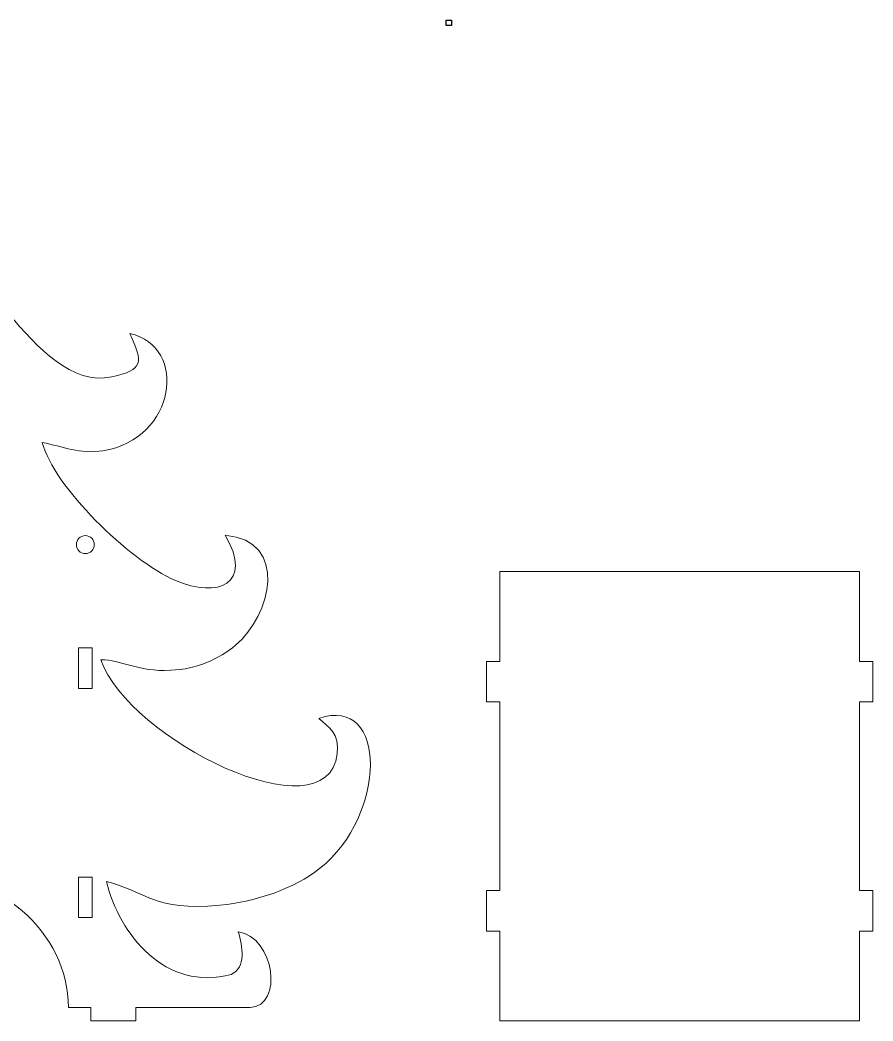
# Model space of a CAD drawing. Header units: millimetres. Extents: x -321 to 337, y -126 to 321.
# Drawn here: x 147.2 to 337, y 74.5 to 297.2 of the extents above; entities that cross this region are included whole.
import ezdxf

# ---------------------------------------------------------------- set-up
doc = ezdxf.new("R2010")
doc.units = ezdxf.units.MM
doc.header["$MEASUREMENT"] = 0
doc.header["$XCLIPFRAME"] = 0
doc.layers.add('layer 1', color=7, linetype='Continuous')
picture_1 = doc.add_image_def('image1.jpg', size_in_pixel=(6242, 6242))
picture_2 = doc.add_image_def('image2.jpg', size_in_pixel=(6242, 6242))
picture_3 = doc.add_image_def('image3.jpg', size_in_pixel=(6242, 6242))

msp = doc.modelspace()

# ---------------------------------------------------------------- linework, layer by layer
at = {"layer": 'layer 1', "color": 142, "lineweight": 9}
for points, knots in [([(162.983, 77.4578), (162.983, 77.4578), (162.983, 74.4578), (162.983, 74.4578), (162.983, 74.4578), (162.983, 74.4578), (172.983, 74.4578), (172.983, 74.4578), (172.983, 74.4578), (172.983, 74.4578), (172.983, 77.4578), (172.983, 77.4578), (172.983, 77.4578), (172.983, 77.4578), (198.3907, 77.4578), (198.3907, 77.4578), (198.3907, 77.4578), (205.8536, 77.6993), (203.8965, 93.1218), (195.7585, 94.3078), (195.7585, 94.3078), (196.7321, 91.0991), (197.5678, 86.3569), (194.22, 84.8196), (194.22, 84.8196), (179.5406, 80.8802), (169.3648, 93.6631), (166.4292, 105.5014), (166.4292, 105.5014), (175.5672, 103.2006), (176.8643, 98.8073), (191.6384, 100.2269), (191.6384, 100.2269), (199.9179, 101.0222), (208.2316, 103.9224), (213.8538, 108.3725), (213.8538, 108.3725), (228.8995, 120.2792), (229.0324, 147.0841), (213.6856, 141.7781), (213.6856, 141.7781), (215.9334, 139.8866), (218.3759, 138.4265), (217.802, 133.8789), (217.802, 133.8789), (215.4556, 115.2601), (171.2345, 137.1634), (165.2192, 154.8288), (165.2192, 154.8288), (169.7428, 154.935), (173.1587, 152.0879), (180.772, 152.4799), (180.772, 152.4799), (186.5245, 152.7768), (191.4956, 154.9958), (195.1768, 158.0615), (195.1768, 158.0615), (203.0633, 164.6267), (207.1103, 181.3578), (192.8671, 182.5412), (192.8671, 182.5412), (199.2365, 171.6485), (191.2313, 168.4131), (181.8037, 172.4701), (181.8037, 172.4701), (171.3231, 176.9772), (154.7323, 193.4061), (152.1746, 203.1851), (152.1746, 203.1851), (156.6768, 202.2877), (160.6388, 200.5252), (165.6579, 201.332), (165.6579, 201.332), (181.9441, 203.945), (184.7267, 224.5056), (171.6366, 227.4487), (171.6366, 227.4487), (174.7276, 220.8063), (174.6012, 219.3576), (167.6719, 217.7847), (167.6719, 217.7847), (158.8044, 215.7722), (150.9927, 224.4714), (144.8168, 231.6815), (144.8168, 231.6815), (139.1111, 238.3126), (124.5912, 261.485), (122.983, 287.4578), (122.983, 287.4578), (121.3749, 261.485), (106.8549, 238.3126), (101.1495, 231.6815), (101.1495, 231.6815), (94.9736, 224.4714), (87.1618, 215.7722), (78.2942, 217.7847), (78.2942, 217.7847), (71.365, 219.3576), (71.2384, 220.8063), (74.3296, 227.4487), (74.3296, 227.4487), (61.2393, 224.5056), (64.0221, 203.945), (80.3082, 201.332), (80.3082, 201.332), (85.3274, 200.5252), (89.2894, 202.2877), (93.7913, 203.1851), (93.7913, 203.1851), (91.2339, 193.4061), (74.6431, 176.9772), (64.1625, 172.4701), (64.1625, 172.4701), (54.735, 168.4131), (46.7296, 171.6485), (53.0989, 182.5412), (53.0989, 182.5412), (38.8557, 181.3578), (42.9028, 164.6267), (50.7892, 158.0615), (50.7892, 158.0615), (54.4707, 154.9958), (59.4416, 152.7768), (65.1942, 152.4799), (65.1942, 152.4799), (72.8075, 152.0879), (76.2234, 154.935), (80.7469, 154.8288), (80.7469, 154.8288), (74.7315, 137.1634), (30.5107, 115.2601), (28.1641, 133.8789), (28.1641, 133.8789), (27.5901, 138.4265), (30.0326, 139.8866), (32.2805, 141.7781), (32.2805, 141.7781), (16.9337, 147.0841), (17.0665, 120.2792), (32.1123, 108.3725), (32.1123, 108.3725), (37.7346, 103.9224), (46.0482, 101.0222), (54.3278, 100.2269), (54.3278, 100.2269), (69.1019, 98.8073), (70.3989, 103.2006), (79.5369, 105.5014), (79.5369, 105.5014), (76.6015, 93.6631), (66.4255, 80.8802), (51.7463, 84.8196), (51.7463, 84.8196), (48.3984, 86.3569), (49.2343, 91.0991), (50.2076, 94.3078), (50.2076, 94.3078), (42.0696, 93.1218), (40.1125, 77.6993), (47.5754, 77.4578), (47.5754, 77.4578), (47.5754, 77.4578), (72.983, 77.4578), (72.983, 77.4578), (72.983, 77.4578), (72.983, 77.4578), (72.983, 74.4578), (72.983, 74.4578), (72.983, 74.4578), (72.983, 74.4578), (82.983, 74.4578), (82.983, 74.4578), (82.983, 74.4578), (82.983, 74.4578), (82.983, 77.4578), (82.983, 77.4578), (82.983, 77.4578), (82.983, 77.4578), (87.983, 77.4578), (87.983, 77.4578), (87.983, 77.4578), (87.983, 94.2415), (103.653, 107.8476), (122.983, 107.8476), (122.983, 107.8476), (142.313, 107.8476), (157.983, 94.2415), (157.983, 77.4578), (157.983, 77.4578), (157.983, 77.4578), (162.983, 77.4578), (162.983, 77.4578)], [0, 0, 0, 0, 0.02040816, 0.02040816, 0.02040816, 0.02040816, 0.04081633, 0.04081633, 0.04081633, 0.04081633, 0.06122449, 0.06122449, 0.06122449, 0.06122449, 0.08163265, 0.08163265, 0.08163265, 0.08163265, 0.10204082, 0.10204082, 0.10204082, 0.10204082, 0.12244898, 0.12244898, 0.12244898, 0.12244898, 0.14285714, 0.14285714, 0.14285714, 0.14285714, 0.16326531, 0.16326531, 0.16326531, 0.16326531, 0.18367347, 0.18367347, 0.18367347, 0.18367347, 0.20408163, 0.20408163, 0.20408163, 0.20408163, 0.2244898, 0.2244898, 0.2244898, 0.2244898, 0.24489796, 0.24489796, 0.24489796, 0.24489796, 0.26530612, 0.26530612, 0.26530612, 0.26530612, 0.28571429, 0.28571429, 0.28571429, 0.28571429, 0.30612245, 0.30612245, 0.30612245, 0.30612245, 0.32653061, 0.32653061, 0.32653061, 0.32653061, 0.34693878, 0.34693878, 0.34693878, 0.34693878, 0.36734694, 0.36734694, 0.36734694, 0.36734694, 0.3877551, 0.3877551, 0.3877551, 0.3877551, 0.40816327, 0.40816327, 0.40816327, 0.40816327, 0.42857143, 0.42857143, 0.42857143, 0.42857143, 0.44897959, 0.44897959, 0.44897959, 0.44897959, 0.46938776, 0.46938776, 0.46938776, 0.46938776, 0.48979592, 0.48979592, 0.48979592, 0.48979592, 0.51020408, 0.51020408, 0.51020408, 0.51020408, 0.53061224, 0.53061224, 0.53061224, 0.53061224, 0.55102041, 0.55102041, 0.55102041, 0.55102041, 0.57142857, 0.57142857, 0.57142857, 0.57142857, 0.59183673, 0.59183673, 0.59183673, 0.59183673, 0.6122449, 0.6122449, 0.6122449, 0.6122449, 0.63265306, 0.63265306, 0.63265306, 0.63265306, 0.65306122, 0.65306122, 0.65306122, 0.65306122, 0.67346939, 0.67346939, 0.67346939, 0.67346939, 0.69387755, 0.69387755, 0.69387755, 0.69387755, 0.71428571, 0.71428571, 0.71428571, 0.71428571, 0.73469388, 0.73469388, 0.73469388, 0.73469388, 0.75510204, 0.75510204, 0.75510204, 0.75510204, 0.7755102, 0.7755102, 0.7755102, 0.7755102, 0.79591837, 0.79591837, 0.79591837, 0.79591837, 0.81632653, 0.81632653, 0.81632653, 0.81632653, 0.83673469, 0.83673469, 0.83673469, 0.83673469, 0.85714286, 0.85714286, 0.85714286, 0.85714286, 0.87755102, 0.87755102, 0.87755102, 0.87755102, 0.89795918, 0.89795918, 0.89795918, 0.89795918, 0.91836735, 0.91836735, 0.91836735, 0.91836735, 0.93877551, 0.93877551, 0.93877551, 0.93877551, 0.95918367, 0.95918367, 0.95918367, 0.95918367, 1, 1, 1, 1]), ([(161.7498, 182.4491), (162.8544, 182.4491), (163.7498, 181.5537), (163.7498, 180.4491), (163.7498, 180.4491), (163.7498, 179.3445), (162.8544, 178.4491), (161.7498, 178.4491), (161.7498, 178.4491), (160.6452, 178.4491), (159.7498, 179.3445), (159.7498, 180.4491), (159.7498, 180.4491), (159.7498, 181.5537), (160.6452, 182.4491), (161.7498, 182.4491)], [0, 0, 0, 0, 0.2, 0.2, 0.2, 0.2, 0.4, 0.4, 0.4, 0.4, 0.6, 0.6, 0.6, 0.6, 1, 1, 1, 1]), ([(253.9676, 74.4578), (253.9676, 74.4578), (333.9676, 74.4578), (333.9676, 74.4578), (333.9676, 74.4578), (333.9676, 74.4578), (333.9676, 94.4578), (333.9676, 94.4578), (333.9676, 94.4578), (333.9676, 94.4578), (336.9676, 94.4578), (336.9676, 94.4578), (336.9676, 94.4578), (336.9676, 94.4578), (336.9676, 103.4578), (336.9676, 103.4578), (336.9676, 103.4578), (336.9676, 103.4578), (333.9676, 103.4578), (333.9676, 103.4578), (333.9676, 103.4578), (333.9676, 103.4578), (333.9676, 145.4578), (333.9676, 145.4578), (333.9676, 145.4578), (333.9676, 145.4578), (336.9676, 145.4578), (336.9676, 145.4578), (336.9676, 145.4578), (336.9676, 145.4578), (336.9676, 154.4578), (336.9676, 154.4578), (336.9676, 154.4578), (336.9676, 154.4578), (333.9676, 154.4578), (333.9676, 154.4578), (333.9676, 154.4578), (333.9676, 154.4578), (333.9676, 174.4578), (333.9676, 174.4578), (333.9676, 174.4578), (333.9676, 174.4578), (253.9676, 174.4578), (253.9676, 174.4578), (253.9676, 174.4578), (253.9676, 174.4578), (253.9676, 154.4578), (253.9676, 154.4578), (253.9676, 154.4578), (253.9676, 154.4578), (250.9676, 154.4578), (250.9676, 154.4578), (250.9676, 154.4578), (250.9676, 154.4578), (250.9676, 145.4578), (250.9676, 145.4578), (250.9676, 145.4578), (250.9676, 145.4578), (253.9676, 145.4578), (253.9676, 145.4578), (253.9676, 145.4578), (253.9676, 145.4578), (253.9676, 103.4578), (253.9676, 103.4578), (253.9676, 103.4578), (253.9676, 103.4578), (250.9676, 103.4578), (250.9676, 103.4578), (250.9676, 103.4578), (250.9676, 103.4578), (250.9676, 94.4578), (250.9676, 94.4578), (250.9676, 94.4578), (250.9676, 94.4578), (253.9676, 94.4578), (253.9676, 94.4578), (253.9676, 94.4578), (253.9676, 94.4578), (253.9676, 74.4578), (253.9676, 74.4578)], [0, 0, 0, 0, 0.04761905, 0.04761905, 0.04761905, 0.04761905, 0.0952381, 0.0952381, 0.0952381, 0.0952381, 0.14285714, 0.14285714, 0.14285714, 0.14285714, 0.19047619, 0.19047619, 0.19047619, 0.19047619, 0.23809524, 0.23809524, 0.23809524, 0.23809524, 0.28571429, 0.28571429, 0.28571429, 0.28571429, 0.33333333, 0.33333333, 0.33333333, 0.33333333, 0.38095238, 0.38095238, 0.38095238, 0.38095238, 0.42857143, 0.42857143, 0.42857143, 0.42857143, 0.47619048, 0.47619048, 0.47619048, 0.47619048, 0.52380952, 0.52380952, 0.52380952, 0.52380952, 0.57142857, 0.57142857, 0.57142857, 0.57142857, 0.61904762, 0.61904762, 0.61904762, 0.61904762, 0.66666667, 0.66666667, 0.66666667, 0.66666667, 0.71428571, 0.71428571, 0.71428571, 0.71428571, 0.76190476, 0.76190476, 0.76190476, 0.76190476, 0.80952381, 0.80952381, 0.80952381, 0.80952381, 0.85714286, 0.85714286, 0.85714286, 0.85714286, 0.9047619, 0.9047619, 0.9047619, 0.9047619, 1, 1, 1, 1]), ([(163.2498, 157.4578), (163.2498, 157.4578), (160.2498, 157.4578), (160.2498, 157.4578), (160.2498, 157.4578), (160.2498, 157.4578), (160.2498, 148.4578), (160.2498, 148.4578), (160.2498, 148.4578), (160.2498, 148.4578), (163.2498, 148.4578), (163.2498, 148.4578), (163.2498, 148.4578), (163.2498, 148.4578), (163.2498, 157.4578), (163.2498, 157.4578)], [0, 0, 0, 0, 0.2, 0.2, 0.2, 0.2, 0.4, 0.4, 0.4, 0.4, 0.6, 0.6, 0.6, 0.6, 1, 1, 1, 1]), ([(163.2498, 106.4578), (163.2498, 106.4578), (160.2498, 106.4578), (160.2498, 106.4578), (160.2498, 106.4578), (160.2498, 106.4578), (160.2498, 97.4578), (160.2498, 97.4578), (160.2498, 97.4578), (160.2498, 97.4578), (163.2498, 97.4578), (163.2498, 97.4578), (163.2498, 97.4578), (163.2498, 97.4578), (163.2498, 106.4578), (163.2498, 106.4578)], [0, 0, 0, 0, 0.2, 0.2, 0.2, 0.2, 0.4, 0.4, 0.4, 0.4, 0.6, 0.6, 0.6, 0.6, 1, 1, 1, 1])]:
    msp.add_open_spline(points, degree=3, knots=knots, dxfattribs=at)

# ---------------------------------------------------------------- pictures from other files: only their frames are drawn
at = {"layer": 'layer 1', "color": 250}
image = msp.add_image(picture_1, insert=(238.6917, 213.4555), size_in_units=(86.6944, 86.6944), dxfattribs=at)
image.set_boundary_path([(238.692, 213.456), (325.39, 300.154)])
image.dxf.flags = 3
image = msp.add_image(picture_2, insert=(238.6917, 213.4555), size_in_units=(86.6944, 86.6944), dxfattribs=at)
image.set_boundary_path([(238.692, 213.456), (325.39, 300.154)])
image.dxf.flags = 3
image = msp.add_image(picture_3, insert=(238.6917, 213.4555), size_in_units=(86.6944, 86.6944), dxfattribs=at)
image.set_boundary_path([(238.692, 213.456), (325.39, 300.154)])
image.dxf.flags = 3

doc.saveas('drawing.dxf')
